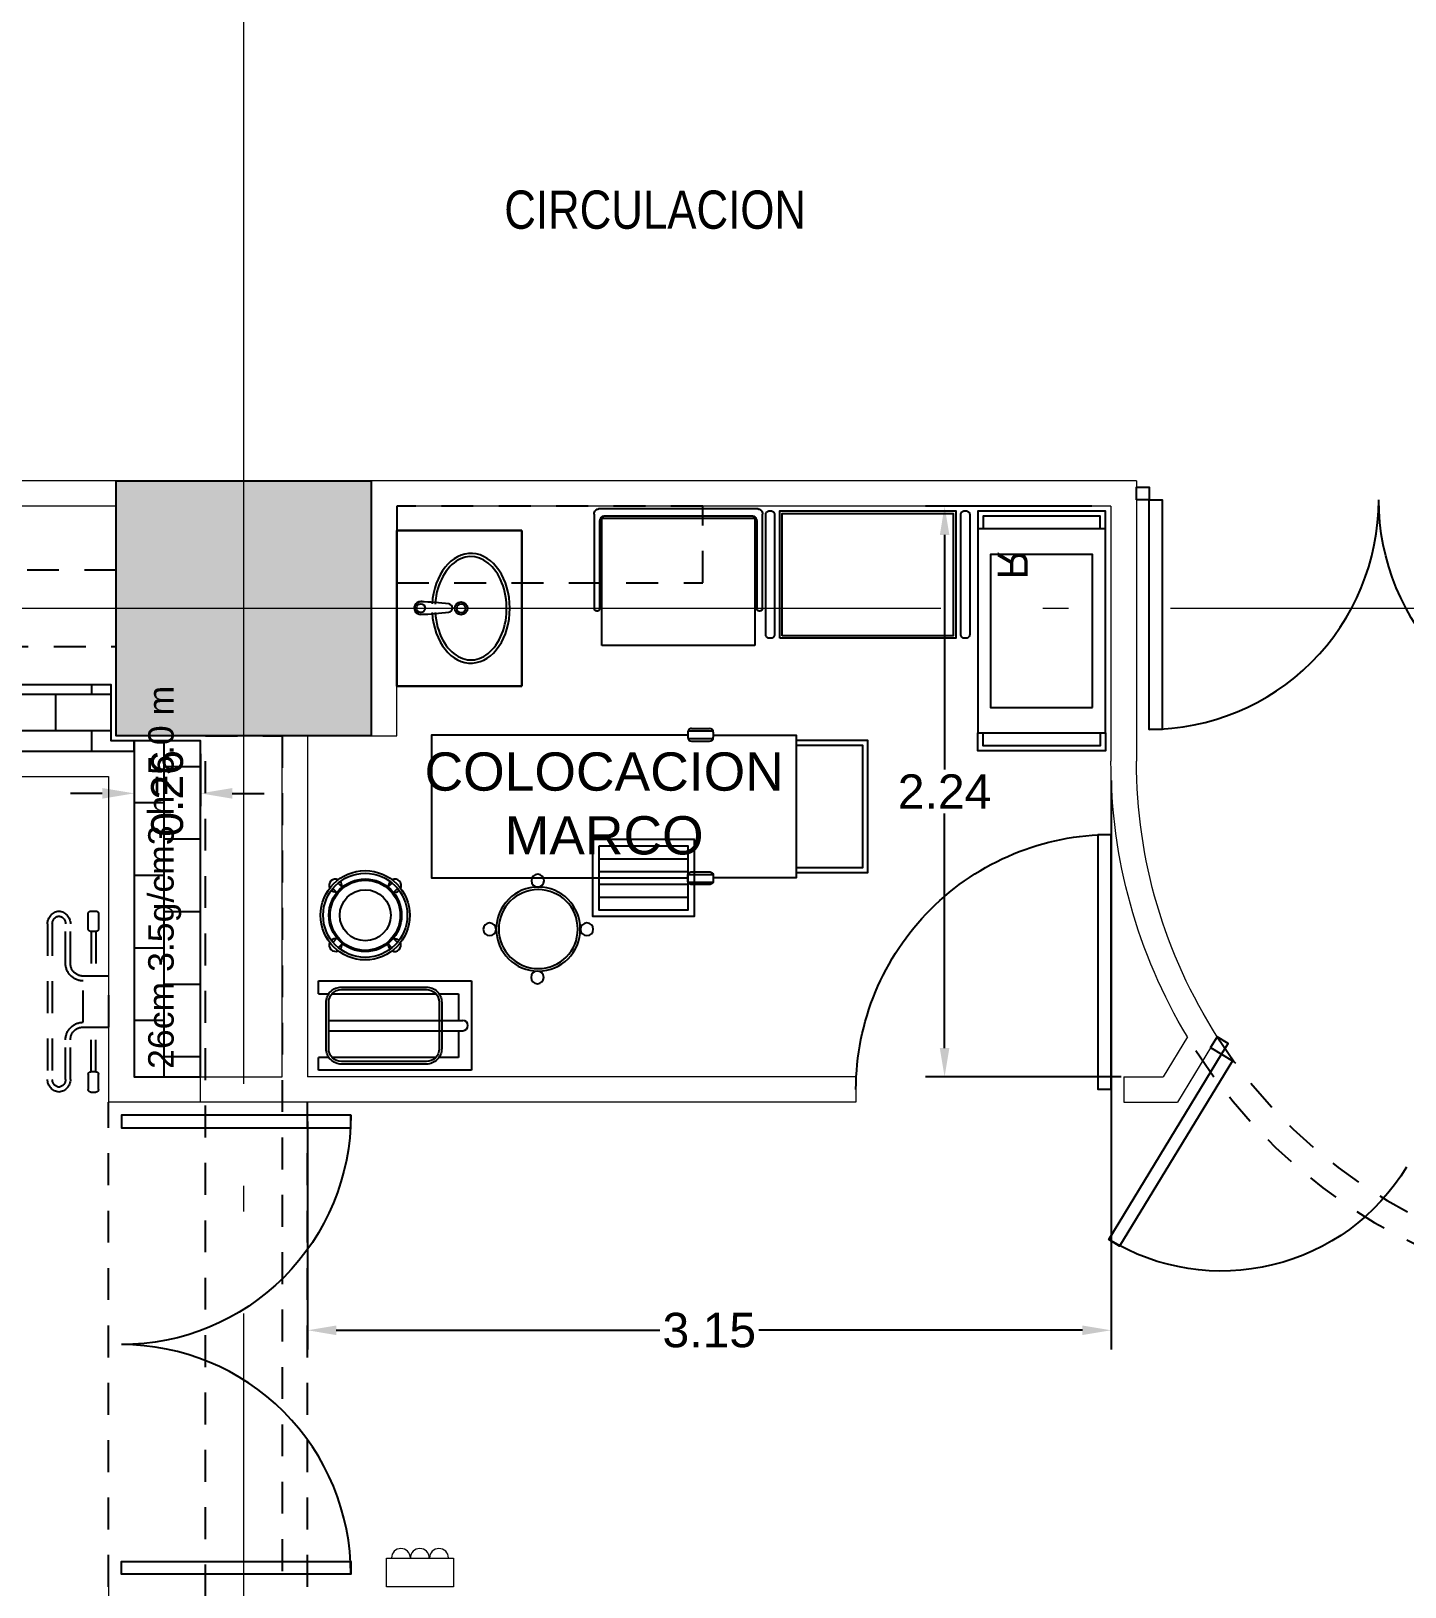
# Model space of a CAD drawing. Header units: metres. Extents: x -22 to 564, y 0 to 143.
# Drawn here: x 28.21 to 33.6, y 37.04 to 43.14 of the extents above; entities that cross this region are included whole.
import ezdxf
from ezdxf.xclip import XClip

# ---------------------------------------------------------------- set-up
doc = ezdxf.new("R2010")
doc.units = ezdxf.units.M
doc.header["$XCLIPFRAME"] = 2
for name, pattern in [('EJES630', [6.3, 5.5, -0.4, 0, -0.4]), ('XREF PB NEURO-ONCOLOGIA$0$CONJUNTO TLAHUAC$0$HIDDEN2', [0.1875, 0.125, -0.0625]), ('XREF PB NEURO-ONCOLOGIA$0$HIDDEN2', [0.1875, 0.125, -0.0625]), ('XREF PB NEURO-ONCOLOGIA$0$XREF PB NEURO-ONCOLOGIA$0$RX-PBAJA$0$HIDDEN2', [0.1875, 0.125, -0.0625])]:
    doc.linetypes.add(name, pattern=pattern)
for name, color, linetype in [('COTAS PAÑOS', 8, 'Continuous'), ('TEXTO', 7, 'Continuous'), ('XREF  PB CONJ$0$PARQUE', 251, 'Continuous'), ('XREF PB NEURO-ONCOLOGIA$0$-CG-M-WALL', 7, 'Continuous'), ('XREF PB NEURO-ONCOLOGIA$0$CANCELES', 1, 'Continuous'), ('XREF PB NEURO-ONCOLOGIA$0$COLUMNAS', 6, 'Continuous'), ('XREF PB NEURO-ONCOLOGIA$0$CONTRAVENTEOS', 6, 'XREF PB NEURO-ONCOLOGIA$0$HIDDEN2'), ('XREF PB NEURO-ONCOLOGIA$0$COTAS PAÑOS', 8, 'Continuous'), ('XREF PB NEURO-ONCOLOGIA$0$HATCH', 251, 'Continuous'), ('XREF PB NEURO-ONCOLOGIA$0$MOBILIARIO', 161, 'Continuous'), ('XREF PB NEURO-ONCOLOGIA$0$Mobiliario Fijo', 40, 'Continuous'), ('XREF PB NEURO-ONCOLOGIA$0$PROYECCIÓN', 8, 'XREF PB NEURO-ONCOLOGIA$0$CONJUNTO TLAHUAC$0$HIDDEN2'), ('XREF PB NEURO-ONCOLOGIA$0$PUERTAS', 253, 'Continuous'), ('XREF PB NEURO-ONCOLOGIA$0$TABIQUES BLINDADOS', 30, 'Continuous')]:
    doc.layers.add(name, color=color, linetype=linetype)
for name, color, linetype, lineweight in [('EJES', 11, 'EJES630', 0), ('XREF PB NEURO-ONCOLOGIA$0$MUROS DE TABLAROCA', 150, 'Continuous', 13), ('XREF PB NEURO-ONCOLOGIA$0$TEXTO', 8, 'Continuous', 15)]:
    doc.layers.add(name, color=color, linetype=linetype, lineweight=lineweight)
doc.styles.add('100 LOCALES 25', font='arial.ttf', dxfattribs={"height": 0.25})
doc.styles.add('COTAS', font='arial.ttf')
doc.styles.add('XREF PB NEURO-ONCOLOGIA$0$COTAS', font='arial.ttf')
doc.styles.add('XREF PB NEURO-ONCOLOGIA$0$NOMBRE NIVELES', font='GOTHIC.TTF')
doc.dimstyles.new('75 FLECHAS', dxfattribs={"dimscale": 0.75, "dimtxt": 0.25, "dimasz": 0.25, "dimexe": 0.1, "dimexo": 0.1, "dimgap": 0.025, "dimtad": 0, "dimtih": 1, "dimtoh": 1, "dimzin": 1, "dimdsep": 46, "dimtxsty": 'COTAS', "dimcen": 0.1, "dimclrd": 256, "dimclre": 256, "dimclrt": 7, "dimadec": 0, "dimazin": 1, "dimtfac": 1, "dimtofl": 0, "dimtmove": 2, "dimatfit": 3, "dimfxl": 1, "dimtolj": 1, "dimtzin": 1, "dimlwd": -1, "dimlwe": -1, "dimarcsym": 0})
doc.dimstyles.new('XREF PB NEURO-ONCOLOGIA$0$50 FLECHAS', dxfattribs={"dimscale": 0.5, "dimtxt": 0.25, "dimasz": 0.25, "dimexe": 0.1, "dimexo": 0.1, "dimgap": 0.025, "dimtad": 0, "dimtih": 1, "dimtoh": 1, "dimzin": 1, "dimdsep": 46, "dimtxsty": 'XREF PB NEURO-ONCOLOGIA$0$COTAS', "dimcen": 0.1, "dimclrd": 256, "dimclre": 256, "dimclrt": 7, "dimadec": 0, "dimazin": 1, "dimtfac": 1, "dimtofl": 0, "dimtmove": 2, "dimatfit": 3, "dimfxl": 1, "dimtolj": 1, "dimtzin": 1, "dimlwd": -1, "dimlwe": -1, "dimarcsym": 0})

# ---------------------------------------------------------------- blocks, each defined once
blk = doc.blocks.new('XREF PB NEURO-ONCOLOGIA$0$C-1')
at = {"layer": 'XREF PB NEURO-ONCOLOGIA$0$-CG-M-WALL', "true_color": 0x636466}
h = blk.add_hatch(color=251, dxfattribs=at)
h.dxf.hatch_style = 1
h.paths.add_polyline_path([(-0.5, -0.5), (-0.5, 0.5), (0.5, 0.5), (0.5, -0.5)])
blk.add_lwpolyline([(-0.5, -0.5), (-0.5, 0.5), (0.5, 0.5), (0.5, -0.5)], close=True)
blk = doc.blocks.new('XREF PB NEURO-ONCOLOGIA$0$XREF PB NEURO-ONCOLOGIA$0$A$C8da90078')
at = {"linetype": 'XREF PB NEURO-ONCOLOGIA$0$XREF PB NEURO-ONCOLOGIA$0$RX-PBAJA$0$HIDDEN2'}
for p, q in [((0.051, 0.275), (0.051, 0.1)), ((0.069, 0.275), (0.069, 0.1)), ((0.051, -0.275), (0.051, -0.1)), ((0.069, -0.275), (0.069, -0.1))]:
    blk.add_line(p, q, dxfattribs=at)
for points in [[(0.195, -0.3548, -0.38517), (0.15, -0.305), (0.15, -0.15, 0.414214), (0.1, -0.1), (0, -0.1), (0, 0.1), (0.1, 0.1, 0.414214), (0.15, 0.15), (0.15, 0.305, -0.38517), (0.195, 0.3547, -0.38517), (0.24, 0.305), (0.24, -0.305, -0.38517), (0.195, -0.3548)], [(0.07, 0.355), (0.05, 0.355, 0.414214), (0.04, 0.345), (0.04, 0.285, 0.414214), (0.05, 0.275), (0.07, 0.275, 0.414214), (0.08, 0.285), (0.08, 0.345, 0.414214)], [(0.195, -0.3356, -0.367523), (0.169, -0.305), (0.169, -0.15, 0.414214), (0.1, -0.081), (0.1, -0.081), (0.1, 0.081), (0.1, 0.081, 0.414214), (0.169, 0.15), (0.169, 0.305, -0.367523), (0.195, 0.3356, -0.367523), (0.221, 0.305), (0.221, -0.305, -0.367523), (0.195, -0.3356, -0.367523)], [(0.07, -0.355), (0.05, -0.355, -0.414214), (0.04, -0.345), (0.04, -0.285, -0.414214), (0.05, -0.275), (0.07, -0.275, -0.414214), (0.08, -0.285), (0.08, -0.345, -0.414214)]]:
    blk.add_lwpolyline(points, format="xyb", close=True, dxfattribs=at)
for points in [[(0.19, 0.355), (0.19, 0.355)], [(0.19, 0.336), (0.19, 0.336)], [(0.2, -0.355), (0.2, -0.355)]]:
    blk.add_lwpolyline(points, close=True, dxfattribs=at)
blk = doc.blocks.new('XREF PB NEURO-ONCOLOGIA$0$XREF PB NEURO-ONCOLOGIA$0$A$Cff1dfe21')
at = {"ltscale": 0.5}
blk.add_blockref('XREF PB NEURO-ONCOLOGIA$0$XREF PB NEURO-ONCOLOGIA$0$A$C8da90078', (-0.1517, 0.0233), dxfattribs=at)
blk = doc.blocks.new('XREF PB NEURO-ONCOLOGIA$0$CUBETA 12 LTS.')
for p, q in [((-0.107193, 0.080763), (-0.122394, 0.096965)), ((-0.085315, 0.10129), (-0.100517, 0.117493)), ((0.093809, 0.101638), (0.109011, 0.116827)), ((0.115013, 0.080416), (0.130215, 0.095605)), ((-0.10653, -0.099559), (-0.122948, -0.114999)), ((-0.085233, -0.120713), (-0.101762, -0.136257)), ((0.093885, -0.12023), (0.110437, -0.135735)), ((0.115057, -0.098956), (0.131518, -0.114375))]:
    blk.add_line(p, q)
for radius in [0.175, 0.165, 0.1425, 0.1375, 0.1]:
    blk.add_circle((0.004027, -0.009632), radius)
for centre, radius, start, end in [((-0.111456, 0.107229), 0.025, 66.1336175, 204.7567324), ((-0.111456, 0.107229), 0.025, 350.0448587, 41.9194125), ((0.1207, 0.107041), 0.025, 139.3440172, 187.5758639), ((0.1207, 0.107041), 0.025, 334.6546961, 115.3453039), ((-0.111456, 0.107229), 0.025, 227.3991673, 276.3060249), ((0.1207, 0.107041), 0.025, 261.31761, 310.6559828), ((-0.112646, -0.126305), 0.025, 154.6546961, 295.3453039), ((-0.110622, -0.123922), 0.024704, 80.4656149, 137.8350516), ((-0.112646, -0.126305), 0.025, 67.5793503, 68.8803824), ((0.120578, -0.126426), 0.025, 244.5962669, 25.2848029), ((0.120578, -0.126426), 0.025, 49.285598, 96.2599623), ((-0.112646, -0.126305), 0.025, 319.3440172, 7.2085921), ((0.120578, -0.126426), 0.025, 170.1748365, 220.5958258)]:
    blk.add_arc(centre, radius, start, end)
blk = doc.blocks.new('XREF PB NEURO-ONCOLOGIA$0$31230244')
for p, q in [((0.025, -0.075), (0.375, -0.075)), ((0.025, -0.125), (0.375, -0.125)), ((0.025, -0.175), (0.375, -0.175)), ((0.025, -0.225), (0.375, -0.225))]:
    blk.add_line(p, q)
for points in [[(0, -0.3), (0, 0), (0.4, 0), (0.4, -0.3)], [(0.025, -0.275), (0.025, -0.025), (0.375, -0.025), (0.375, -0.275)]]:
    blk.add_lwpolyline(points, close=True)
blk = doc.blocks.new('XREF PB NEURO-ONCOLOGIA$0$A$Cf520a948')
at = {"layer": 'XREF PB NEURO-ONCOLOGIA$0$MOBILIARIO', "rotation": 179.9999999911152}
blk.add_blockref('XREF PB NEURO-ONCOLOGIA$0$31230244', (0.2, -0.275), dxfattribs=at)
blk = doc.blocks.new('XREF PB NEURO-ONCOLOGIA$0$MEEXUNIV')
for p, q in [((-0.2962, -1.0062), (-0.2962, -1.1045)), ((-0.2662, -1.0062), (-0.2662, -1.1045)), ((0.2562, -1.0203), (0.2562, -1.0903)), ((0.2662, -1.0062), (0.2662, -1.1045)), ((0.2912, -1.0053), (0.2712, -1.0053)), ((0.3062, -1.0203), (0.3062, -1.0903)), ((0.2912, -1.1053), (0.2712, -1.1053))]:
    blk.add_line(p, q)
for points in [[(0.28, -1.0053), (0.28, 0), (-0.28, 0), (-0.28, -1.0053)], [(0.2962, -1.0062), (0.2962, -1.1045)], [(0.28, -1.1053), (0.28, -1.43), (-0.28, -1.43), (-0.28, -1.1053)], [(0.26, -1.43), (0.26, -1.71), (-0.26, -1.71), (-0.26, -1.43)], [(0.24, -1.43), (0.24, -1.69), (-0.24, -1.69), (-0.24, -1.43)]]:
    blk.add_lwpolyline(points)
blk.add_lwpolyline([(-0.2912, -1.1053, -0.414214), (-0.3062, -1.0903), (-0.3062, -1.0203, -0.414214), (-0.2912, -1.0053), (-0.2712, -1.0053, -0.414214), (-0.2562, -1.0203), (-0.2562, -1.0903, -0.414214), (-0.2712, -1.1053)], format="xyb", close=True)
for centre, start, end in [((0.2712, -1.0203), 90, 180), ((0.2912, -1.0203), 360, 90), ((0.2712, -1.0903), 180, 270), ((0.2912, -1.0903), 270, 360)]:
    blk.add_arc(centre, 0.015, start, end)
blk = doc.blocks.new('XREF PB NEURO-ONCOLOGIA$0$XREF PB NEURO-ONCOLOGIA$0$XR-02$0$LAVABO.NORMATIVO')
for p, q in [((-0.305, -0.49), (-0.305, 0)), ((-0.305, 0), (0.305, 0)), ((0.305, 0), (-0.305, 0)), ((-0.305, 0), (-0.305, -0.49)), ((0.305, -0.49), (0.305, 0)), ((0.305, 0), (0.305, -0.49)), ((0.305, -0.49), (-0.305, -0.49)), ((-0.305, -0.49), (0.305, -0.49))]:
    blk.add_line(p, q)
for centre, radius in [((0.001, -0.0938), 0.0171), ((0, -0.2523), 0.025), ((0, -0.2523), 0.0175)]:
    blk.add_circle(centre, radius)
for centre, radius, start, end in [((0.001, -0.0938), 0.0254, 0, 198.6555), ((0.001, -0.0938), 0.0242, 359.53294, 180.46706), ((0.8216, -0.0871), 0.8447, 180.46706, 187.95688), ((-0.8195, -0.0871), 0.8447, 352.04312, 359.53294), ((0.0011, -0.0938), 0.0254, 341.33754, 0.00356), ((0.001, -0.2018), 0.0162, 187.95688, 352.04312)]:
    blk.add_arc(centre, radius, start, end)
blk.add_ellipse((0, -0.2907), major_axis=(-0.215, 0), ratio=0.709302, start_param=4.791428, end_param=10.916607)
blk.add_open_spline([(-0.0163, -0.1507), (-0.0558, -0.153), (-0.0942, -0.1635), (-0.1837, -0.2123), (-0.2121, -0.2654), (-0.1879, -0.3629), (-0.1336, -0.4082), (0.0089, -0.4403), (0.0926, -0.4256), (0.1966, -0.3523), (0.2151, -0.2979), (0.1733, -0.2026), (0.1106, -0.1621), (0.0301, -0.1518), (0.0232, -0.1511), (0.0163, -0.1507)], degree=3, knots=[4.791428, 4.791428, 4.791428, 4.791428, 5.367357, 5.367357, 6.457084, 6.457084, 7.54681, 7.54681, 8.636537, 8.636537, 9.726264, 9.726264, 10.81599, 10.81599, 10.916607, 10.916607, 10.916607, 10.916607])
blk = doc.blocks.new('XREF PB NEURO-ONCOLOGIA$0$XR-00$0$513.621.1405')
at = {"layer": 'XREF PB NEURO-ONCOLOGIA$0$MOBILIARIO'}
for p, q in [((-0.175, 0), (0.175, 0)), ((-0.175, -0.6), (-0.175, 0)), ((0.175, 0), (0.175, -0.6)), ((-0.125, -0.05), (-0.02, -0.05)), ((-0.125, -0.1268), (-0.125, -0.05)), ((-0.02, -0.5593), (-0.02, -0.0337)), ((0.02, -0.5593), (0.02, -0.0337)), ((0.02, -0.05), (0.125, -0.05)), ((0.125, -0.05), (0.125, -0.1268)), ((-0.125, -0.5461), (-0.125, -0.1395)), ((0.125, -0.1395), (0.125, -0.5461)), ((-0.125, -0.6), (-0.175, -0.6)), ((-0.125, -0.6), (-0.125, -0.5588)), ((0.125, -0.5588), (0.125, -0.6)), ((0.175, -0.6), (0.125, -0.6))]:
    blk.add_line(p, q, dxfattribs=at)
for points in [[(-0.0911, -0.1163), (0.0911, -0.1163, -0.414214), (0.1511, -0.1763), (0.1511, -0.5093, -0.414214), (0.0911, -0.5693), (-0.0911, -0.5693, -0.414214), (-0.1511, -0.5093), (-0.1511, -0.1763, -0.414214)], [(-0.0911, -0.1263), (0.0911, -0.1263, -0.414214), (0.1411, -0.1763), (0.1411, -0.5093, -0.414214), (0.0911, -0.5593), (-0.0911, -0.5593, -0.414214), (-0.1411, -0.5093), (-0.1411, -0.1763, -0.414214)]]:
    blk.add_lwpolyline(points, format="xyb", close=True, dxfattribs=at)
blk.add_arc((0, -0.0337), 0.02, 0, 180, dxfattribs=at)
blk = doc.blocks.new('XREF PB NEURO-ONCOLOGIA$0$CARRO TOJO')
at = {"layer": 'XREF PB NEURO-ONCOLOGIA$0$MOBILIARIO'}
for points in [[(54.9231, 6.5641), (54.8531, 6.5641), (54.8531, 6.0641), (54.9231, 6.0641)], [(54.9231, 6.5441), (54.8731, 6.5441), (54.8731, 6.0841), (54.9231, 6.0841)], [(55.7231, 6.5641), (55.7931, 6.5641), (55.7931, 6.0641), (55.7231, 6.0641)], [(55.7231, 6.5441), (55.7731, 6.5441), (55.7731, 6.0841), (55.7231, 6.0841)]]:
    blk.add_lwpolyline(points, dxfattribs=at)
for points in [[(54.9231, 6.5641), (55.7231, 6.5641), (55.7231, 6.0641), (54.9231, 6.0641)], [(55.0231, 6.5141), (55.6231, 6.5141), (55.6231, 6.1141), (55.0231, 6.1141)]]:
    blk.add_lwpolyline(points, close=True, dxfattribs=at)
at = {"layer": 'XREF PB NEURO-ONCOLOGIA$0$TEXTO', "color": 8, "insert": (55.5258, 6.2595), "char_height": 0.11788, "attachment_point": 1, "style": 'XREF PB NEURO-ONCOLOGIA$0$NOMBRE NIVELES'}
blk.add_mtext_dynamic_manual_height_columns('{\\T1.5;R}', width=0.117883, gutter_width=0, heights=[0.1083], dxfattribs=at)
blk = doc.blocks.new('XREF PB NEURO-ONCOLOGIA$0$BANCO GIRATORIO')
for centre, radius in [((0.164536, 0.190619), 0.025), ((0.164536, 0.190619), 0.025), ((0.164536, 0.190619), 0.025), ((0.165, 0), 0.165), ((0.165, 0), 0.155), ((-0.024589, -0.003209), 0.025), ((0.354795, -0.002053), 0.025), ((0.164536, -0.190619), 0.025)]:
    blk.add_circle(centre, radius)
blk = doc.blocks.new('XREF PB NEURO-ONCOLOGIA$0$CARRO P_CURACIONES')
at = {"flags": 128}
for points in [[(-0.365, -0.015, 0.19888881), (-0.369393, -0.004393, 0.19887677), (-0.38, 0), (-0.385, 0, 0.19888881), (-0.395607, -0.004393, 0.19887677), (-0.4, -0.015), (-0.4, -0.485, 0.19888881), (-0.395607, -0.495607, 0.19887677), (-0.385, -0.5), (-0.38, -0.5, 0.19888881), (-0.369393, -0.495607, 0.19887677), (-0.365, -0.485)], [(0.365, -0.485, 0.19888881), (0.369393, -0.495607, 0.19887677), (0.38, -0.5), (0.385, -0.5, 0.19888881), (0.395607, -0.495607, 0.19887677), (0.4, -0.485), (0.4, -0.015, 0.19888881), (0.395607, -0.004393, 0.19887677), (0.385, 0), (0.38, 0, 0.19888881), (0.369393, -0.004393, 0.19887677), (0.365, -0.015)]]:
    blk.add_lwpolyline(points, format="xyb", close=True, dxfattribs=at)
for points in [[(0.345, -0.5), (0.345, 0), (-0.345, 0), (-0.345, -0.5)], [(0.335, -0.49), (0.335, -0.01), (-0.335, -0.01), (-0.335, -0.49)]]:
    blk.add_lwpolyline(points, close=True, dxfattribs=at)
blk = doc.blocks.new('XREF PB NEURO-ONCOLOGIA$0$MESA PASTEUR')
for p, q in [((-0.33, 0.0155), (-0.33, 0.0162)), ((-0.33, -0.3535), (-0.33, 0.0155)), ((-0.325, 0.0301), (-0.3245, 0.0308)), ((-0.3129, 0.0362), (0.3129, 0.0362)), ((-0.3017, 0.0032), (-0.3022, 0.0026)), ((0.3, 0), (-0.3, 0)), ((-0.3, 0), (-0.3, -0.5)), ((0.2902, 0.0086), (-0.2902, 0.0086)), ((0.3, -0.5), (0.3, 0)), ((0.3022, 0.0026), (0.3017, 0.0032)), ((0.3245, 0.0308), (0.325, 0.0301)), ((0.33, 0.0162), (0.33, 0.0155)), ((0.33, 0.0155), (0.33, -0.3535)), ((-0.3072, -0.0114), (-0.3072, -0.0121)), ((-0.3072, -0.0121), (-0.3072, -0.3535)), ((0.3072, -0.0121), (0.3072, -0.0114)), ((0.3072, -0.3535), (0.3072, -0.0121)), ((-0.33, -0.3538), (-0.33, -0.3535)), ((-0.3273, -0.3611), (-0.3275, -0.3608)), ((-0.3158, -0.3638), (-0.3215, -0.3638)), ((-0.3097, -0.3608), (-0.31, -0.3611)), ((-0.3072, -0.3535), (-0.3072, -0.3538)), ((0.3072, -0.3538), (0.3072, -0.3535)), ((0.31, -0.3611), (0.3097, -0.3608)), ((0.3215, -0.3638), (0.3158, -0.3638)), ((0.3275, -0.3608), (0.3273, -0.3611)), ((0.33, -0.3535), (0.33, -0.3538)), ((-0.3, -0.5), (0.3, -0.5))]:
    blk.add_line(p, q)
for centre, radius, start, end in [((-0.3081, 0.0162), 0.0219, 140.48377, 180), ((-0.3129, 0.0212), 0.015, 90, 140.47097), ((-0.2854, -0.0114), 0.0219, 140.48377, 180), ((-0.2902, -0.0064), 0.015, 90, 140.47097), ((0.2902, -0.0064), 0.015, 39.52903, 90), ((0.2854, -0.0114), 0.0219, 0, 39.51623), ((0.3129, 0.0212), 0.015, 39.52903, 90), ((0.3081, 0.0162), 0.0219, 0, 39.51623), ((-0.3191, -0.3538), 0.0109, 180, 219.53544), ((-0.3215, -0.3563), 0.0075, 219.50983, 270), ((-0.3158, -0.3563), 0.0075, 270, 320.49017), ((-0.3182, -0.3538), 0.0109, 320.46456, 0), ((0.3182, -0.3538), 0.0109, 180, 219.53544), ((0.3158, -0.3563), 0.0075, 219.50983, 270), ((0.3215, -0.3563), 0.0075, 270, 320.49017), ((0.3191, -0.3538), 0.0109, 320.46456, 0)]:
    blk.add_arc(centre, radius, start, end)
blk = doc.blocks.new('XREF PB NEURO-ONCOLOGIA$0$A$C2dd17acc')
at = {"lineweight": 20}
blk.add_lwpolyline([(0, -0.1315), (0, 0.1315), (0.1127, 0.1315), (0.1127, -0.1315)], close=True, dxfattribs=at)
blk.add_lwpolyline([(0.1133, -0.0361, 0.999993), (0.1133, 0.0381, 0.999993), (0.1133, 0.1122)], format="xyb", dxfattribs=at)
blk.add_arc((0.1133, -0.0741), 0.0371, 270.00038, 89.99962, dxfattribs=at)
blk = doc.blocks.new('*D361')
at = {"layer": 'XREF PB NEURO-ONCOLOGIA$0$COTAS PAÑOS', "transparency": 16777216}
for p, q in [((6.6761, 17.0112), (6.6761, 17.1362)), ((6.8317, 16.8862), (6.6261, 16.8862)), ((6.8317, 16.6262), (6.6261, 16.6262)), ((6.6761, 16.5012), (6.6761, 16.3762))]:
    blk.add_line(p, q, dxfattribs=at)
for points in [[(6.6552, 17.0112), (6.6969, 17.0112), (6.6761, 16.8862)], [(6.6552, 16.5012), (6.6969, 16.5012), (6.6761, 16.6262)]]:
    blk.add_solid(points, dxfattribs=at)
at = {"layer": 'XREF PB NEURO-ONCOLOGIA$0$COTAS PAÑOS', "color": 7, "transparency": 16777216, "insert": (6.6761, 16.7562), "char_height": 0.125, "attachment_point": 5, "style": 'XREF PB NEURO-ONCOLOGIA$0$COTAS'}
blk.add_mtext('\\A1;0.26', dxfattribs=at)
blk = doc.blocks.new('XREF  PB CONJ')
at = {"layer": 'XREF  PB CONJ$0$PARQUE', "true_color": 0x136734}
h = blk.add_hatch(dxfattribs=at)
h.set_pattern_fill('CROSS', color=116, scale=0.02, angle=90)
edge = h.paths.add_edge_path()
edge.add_line((3.5883, 104.6056), (1.6936, 104.3684))
edge.add_line((1.6936, 104.3684), (2.4784, 17.6083))
edge.add_line((2.4784, 17.6083), (97.731, 17.9336))
edge.add_arc((97.7247, 19.237), 1.3034, 270.27519, 363.10058)
edge.add_line((99.0262, 19.3075), (96.4762, 19.3078))
edge.add_line((96.4762, 19.3078), (96.602, 20.224))
edge.add_line((96.602, 20.224), (62.4128, 20.224))
edge.add_arc((58.6329, 24.6535), 5.8231, 229.52466, 310.47534, ccw=False)
edge.add_line((54.8531, 20.224), (26.2527, 20.2188))
edge.add_line((26.2527, 20.2188), (4.2837, 20.0304))
edge.add_line((4.2837, 20.0304), (4.055, 46.6913))
edge.add_line((4.055, 46.6913), (2.3881, 46.6912))
edge.add_line((2.3881, 46.6912), (2.3881, 54.8033))
edge.add_line((2.3881, 54.8033), (3.9854, 54.8034))
edge.add_line((3.9854, 54.8034), (3.7464, 82.6679))
edge.add_line((3.7464, 82.6679), (3.6185, 95.2556))
edge.add_line((3.6185, 95.2556), (3.5883, 104.6056))
blk = doc.blocks.new('*D153')
at = {"layer": 'COTAS PAÑOS', "transparency": 16777216}
for p, q in [((32.3706, 41.2751), (31.7179, 41.2751)), ((31.7929, 41.1626), (31.7929, 40.243)), ((31.7929, 39.1504), (31.7929, 40.07)), ((32.4857, 39.0379), (31.7179, 39.0379))]:
    blk.add_line(p, q, dxfattribs=at)
for points in [[(31.7742, 41.1626), (31.8117, 41.1626), (31.7929, 41.2751)], [(31.7742, 39.1504), (31.8117, 39.1504), (31.7929, 39.0379)]]:
    blk.add_solid(points, dxfattribs=at)
at = {"layer": 'COTAS PAÑOS', "color": 7, "transparency": 16777216, "insert": (31.7929, 40.1565), "char_height": 0.135, "attachment_point": 5, "style": 'COTAS'}
blk.add_mtext('\\A1;2.24', dxfattribs=at)
blk = doc.blocks.new('*D154')
at = {"layer": 'COTAS PAÑOS', "transparency": 16777216}
for p, q in [((32.4456, 40.2001), (32.4456, 37.9691)), ((29.2949, 38.8629), (29.2949, 37.9691)), ((29.4074, 38.0441), (30.6757, 38.0441)), ((32.3331, 38.0441), (31.0648, 38.0441))]:
    blk.add_line(p, q, dxfattribs=at)
for points in [[(29.4074, 38.0628), (29.4074, 38.0253), (29.2949, 38.0441)], [(32.3331, 38.0628), (32.3331, 38.0253), (32.4456, 38.0441)]]:
    blk.add_solid(points, dxfattribs=at)
at = {"layer": 'COTAS PAÑOS', "color": 7, "transparency": 16777216, "insert": (30.8702, 38.0441), "char_height": 0.135, "attachment_point": 5, "style": 'COTAS'}
blk.add_mtext('\\A1;3.15', dxfattribs=at)
blk = doc.blocks.new('XREF PB NEURO-ONCOLOGIA')
at = {"layer": 'XREF PB NEURO-ONCOLOGIA$0$HATCH'}
h = blk.add_hatch(dxfattribs=at)
h.set_pattern_fill('AR-B816', color=256, scale=0.0007, angle=90)
h.paths.add_polyline_path([(7.1017, 23.2562), (6.8417, 23.2562), (6.8417, 16.8862), (6.8817, 16.8862), (6.8817, 16.9762), (7.1017, 16.9762)])
h = blk.add_hatch(dxfattribs=at)
h.set_pattern_fill('AR-B816', color=256, scale=0.0007)
h.paths.add_polyline_path([(1.0717, 16.8862), (3.4646, 16.8862), (3.4646, 16.7562), (1.0717, 16.7562)])
h.paths.add_polyline_path([(6.8817, 16.8862), (5.5646, 16.8862), (5.5646, 16.6262), (6.8817, 16.6262)])
at = {"layer": 'XREF PB NEURO-ONCOLOGIA$0$CANCELES', "elevation": 0}
for points in [[(5.2105, 11.8962, -0.414214), (4.927, 13.0644), (5.6528, 12.622), (5.6268, 12.5793), (4.901, 13.0217), (4.927, 13.0644)], [(6.9267, 12.9055), (7.8267, 12.9055), (7.8267, 12.8555), (6.9267, 12.8555), (6.9267, 12.9055, 0.414214), (7.8267, 12.0055)], [(6.9267, 11.1055), (7.8267, 11.1055), (7.8267, 11.1555), (6.9267, 11.1555), (6.9267, 11.1055, -0.414214), (7.8267, 12.0055)]]:
    blk.add_lwpolyline(points, format="xyb", dxfattribs=at)
for points in [[(7.8267, 12.9555), (7.8767, 12.9555), (7.8767, 12.9055), (7.8267, 12.9055)], [(5.6528, 12.622), (5.6955, 12.596), (5.7216, 12.6387), (5.6789, 12.6647)]]:
    blk.add_lwpolyline(points, close=True, dxfattribs=at)
at = {"layer": 'XREF PB NEURO-ONCOLOGIA$0$CONTRAVENTEOS'}
blk.add_lwpolyline([(7.5517, 16.9562), (7.5517, 23.2762), (7.2517, 23.2762), (7.2517, 16.9562)], close=True, dxfattribs=at)
at = {"layer": 'XREF PB NEURO-ONCOLOGIA$0$CONTRAVENTEOS', "elevation": 0}
blk.add_lwpolyline([(1.0517, 16.6062), (6.9017, 16.6062), (6.9017, 16.3062), (1.0517, 16.3062)], close=True, dxfattribs=at)
at = {"layer": 'XREF PB NEURO-ONCOLOGIA$0$MUROS DE TABLAROCA'}
for p, q in [((5.4646, 16.6262), (5.4646, 16.9862)), ((5.4646, 14.0555), (5.4646, 16.2062)), ((5.5646, 14.0555), (5.5646, 16.2062)), ((7.9017, 12.9555), (7.9017, 15.9562)), ((7.8017, 13.0555), (7.8017, 15.8562)), ((5.5646, 14.0555), (5.4646, 14.0555)), ((7.8017, 13.0555), (6.8017, 13.0555)), ((5.5646, 13.0055), (5.4646, 13.0055)), ((5.4646, 13.0055), (5.4646, 12.7953, 0)), ((5.5646, 13.0055), (5.5646, 12.8515, 0)), ((7.9017, 12.9555), (6.8017, 12.9555)), ((5.7211, 12.7561, 0), (5.5646, 12.8515, 0)), ((5.7216, 12.6387, 0), (5.4646, 12.7953, 0))]:
    blk.add_line(p, q, dxfattribs=at)
at = {"layer": 'XREF PB NEURO-ONCOLOGIA$0$MUROS DE TABLAROCA', "color": 5}
blk.add_line((7.9017, 14.9555), (7.9017, 16.1755), dxfattribs=at)
at = {"layer": 'XREF PB NEURO-ONCOLOGIA$0$MUROS DE TABLAROCA'}
for points in [[(7.9017, 16.9562), (7.9017, 23.3762, -0.414214), (9.7017, 25.1762), (14.9017, 25.1762)], [(5.7211, 12.7561, -0.135955), (6.8017, 13.0555)], [(5.7216, 12.6387, -0.143604), (6.8017, 12.9555)]]:
    blk.add_lwpolyline(points, format="xyb", dxfattribs=at)
for points in [[(3.5646, 16.9862), (1.4317, 16.9862), (1.4317, 17.3362), (0.9517, 17.3362), (0.9517, 23.0262), (1.3017, 23.0262), (1.3017, 23.2462), (6.7417, 23.2462), (6.7417, 16.9862), (6.6117, 16.9862), (6.6117, 16.9862), (5.4646, 16.9862)], [(7.8017, 16.9562), (7.8017, 23.2762)], [(5.4646, 16.2062), (5.4646, 16.6262), (5.5646, 16.6262), (5.5646, 16.3062), (6.9017, 16.3062), (6.9017, 16.2062), (5.5646, 16.2062)]]:
    blk.add_lwpolyline(points, dxfattribs=at)
at = {"layer": 'XREF PB NEURO-ONCOLOGIA$0$PROYECCIÓN'}
for p, q in [((3.5646, 16.9862), (5.4646, 16.9862)), ((3.5646, 16.2062, 0), (5.4646, 16.2062, 0))]:
    blk.add_line(p, q, dxfattribs=at)
for radius in [2.0996, 2]:
    blk.add_arc((6.8017, 10.9555), radius, 122.68804, 176.18097, dxfattribs=at)
at = {"layer": 'XREF PB NEURO-ONCOLOGIA$0$PUERTAS', "elevation": 0}
for points in [[(3.6146, 16.0362), (3.6146, 16.9362), (3.6646, 16.9362), (3.6646, 16.0362), (3.6146, 16.0362, 0.414214), (4.5146, 16.9362)], [(5.4146, 16.0362), (5.4146, 16.9362), (5.3646, 16.9362), (5.3646, 16.0362), (5.4146, 16.0362, -0.414214), (4.5146, 16.9362)]]:
    blk.add_lwpolyline(points, format="xyb", dxfattribs=at)
at = {"layer": 'XREF PB NEURO-ONCOLOGIA$0$PUERTAS'}
blk.add_lwpolyline([(5.5146, 14.0555, -0.414214), (6.5146, 13.0555), (5.5146, 13.0555), (5.5146, 13.1055), (6.5146, 13.1055), (6.5146, 13.0555)], format="xyb", dxfattribs=at)
at = {"layer": 'XREF PB NEURO-ONCOLOGIA$0$TABIQUES BLINDADOS'}
for points in [[(7.1017, 23.2562), (6.8417, 23.2562), (6.8417, 16.8862), (6.8817, 16.8862), (6.8817, 16.9762), (7.1017, 16.9762)], [(6.8817, 16.8862), (5.5646, 16.8862), (5.5646, 16.6262), (6.8817, 16.6262)]]:
    blk.add_lwpolyline(points, close=True, dxfattribs=at)
at = {"xscale": -1, "rotation": 180}
blk.add_blockref('XREF PB NEURO-ONCOLOGIA$0$CARRO TOJO', (-48.0103, 19.6415), dxfattribs=at)
at = {"layer": 'XREF PB NEURO-ONCOLOGIA$0$COLUMNAS'}
blk.add_blockref('XREF PB NEURO-ONCOLOGIA$0$C-1', (7.4017, 16.4562, 0), dxfattribs=at)
at = {"layer": 'XREF PB NEURO-ONCOLOGIA$0$MOBILIARIO', "xscale": -1}
for name, p, rotation in [('XREF PB NEURO-ONCOLOGIA$0$XREF PB NEURO-ONCOLOGIA$0$A$Cff1dfe21', (5.8362, 17.1378), 270), ('XREF PB NEURO-ONCOLOGIA$0$BANCO GIRATORIO', (5.9788, 15.3015), 180), ('XREF PB NEURO-ONCOLOGIA$0$A$Cf520a948', (6.4696, 14.8891), 270)]:
    blk.add_blockref(name, p, dxfattribs=dict(at, rotation=rotation))
at = {"layer": 'XREF PB NEURO-ONCOLOGIA$0$MOBILIARIO', "lineweight": 0, "rotation": 180.0000034084825}
blk.add_blockref('XREF PB NEURO-ONCOLOGIA$0$XR-00$0$513.621.1405', (5.7655, 15.5638), dxfattribs=at)
at = {"layer": 'XREF PB NEURO-ONCOLOGIA$0$MOBILIARIO', "rotation": 90.00000000000001}
blk.add_blockref('XREF PB NEURO-ONCOLOGIA$0$CUBETA 12 LTS.', (6.1883, 15.9761), dxfattribs=at)
at = {"layer": 'XREF PB NEURO-ONCOLOGIA$0$MOBILIARIO'}
blk.add_blockref('XREF PB NEURO-ONCOLOGIA$0$MEEXUNIV', (6.6246, 15.7203), dxfattribs=at)
at = {"layer": 'XREF PB NEURO-ONCOLOGIA$0$MOBILIARIO', "lineweight": 0, "xscale": -1, "rotation": 270}
for name, p in [('XREF PB NEURO-ONCOLOGIA$0$MESA PASTEUR', (7.7552, 14.7522)), ('XREF PB NEURO-ONCOLOGIA$0$CARRO P_CURACIONES', (7.784, 14.0096))]:
    blk.add_blockref(name, p, dxfattribs=at)
at = {"layer": 'XREF PB NEURO-ONCOLOGIA$0$Mobiliario Fijo'}
for name, p in [('XREF PB NEURO-ONCOLOGIA$0$A$C2dd17acc', (3.5646, 15.7649, 0)), ('XREF PB NEURO-ONCOLOGIA$0$XREF PB NEURO-ONCOLOGIA$0$XR-02$0$LAVABO.NORMATIVO', (7.4017, 15.8562))]:
    blk.add_blockref(name, p, dxfattribs=at)
at = {"layer": 'XREF PB NEURO-ONCOLOGIA$0$COTAS PAÑOS'}
dim = blk.add_linear_dim(base=(6.6761, 16.8862), p1=(6.8817, 16.6262), p2=(6.8817, 16.8862), angle=90, dimstyle='XREF PB NEURO-ONCOLOGIA$0$50 FLECHAS', dxfattribs=at)
dim.commit()
dim.dimension.update_dxf_attribs({"geometry": '*D361', "text_midpoint": (6.6761, 16.7562)})
at = {"layer": 'XREF PB NEURO-ONCOLOGIA$0$MUROS DE TABLAROCA'}
blk.add_lwpolyline([(7.8017, 15.9562), (6.9017, 15.9562), (6.9017, 15.8562), (7.8017, 15.8562)], dxfattribs=at)
at = {"layer": 'XREF PB NEURO-ONCOLOGIA$0$PROYECCIÓN'}
blk.add_lwpolyline([(7.5017, 15.8562), (7.5017, 14.6562), (7.8017, 14.6562), (7.8017, 15.8562)], close=True, dxfattribs=at)

msp = doc.modelspace()

# ---------------------------------------------------------------- block references
at = {"rotation": 90}
msp.add_blockref('XREF PB NEURO-ONCOLOGIA', (45.501, 33.4734), dxfattribs=at)

# ---------------------------------------------------------------- next in the draw order: texts
at = {"layer": 'TEXTO', "color": 0, "insert": (30.6579, 42.5133), "char_height": 0.15, "width": 2.423893, "attachment_point": 2, "style": '100 LOCALES 25'}
msp.add_mtext('{\\fArial Narrow|b0|i0|c0|p34;CIRCULACION}', dxfattribs=at)

# ---------------------------------------------------------------- next in the draw order: block references
ref = msp.add_blockref('XREF  PB CONJ', (67.8976, 28.71, 0), dxfattribs=dict(rotation=89.50849308405942))
XClip(ref).set_block_clipping_path([(-2.936402334, 82.9334608569), (21.1250270707, 82.9334608569), (21.1250270707, 49.0397586863), (26.6296707885, 49.0397586863), (26.6284018429, 17.4712422498), (-2.8531787476, 17.4341989701)])

# ---------------------------------------------------------------- next in the draw order: linework, layer by layer
at = {"layer": 'EJES'}
for p, q in [((29.0449, 32.6099), (29.0449, 59.0501)), ((-5.7215, 40.8751), (52.7417, 40.8751))]:
    msp.add_line(p, q, dxfattribs=at)

# ---------------------------------------------------------------- next in the draw order: texts
at = {"layer": 'TEXTO', "color": 0, "insert": (28.8, 39.0689, 0), "char_height": 0.1, "width": 2.523938, "attachment_point": 7, "rotation": 90, "style": '100 LOCALES 25'}
msp.add_mtext('26cm 3.5g/cm3 h=5.0 m', dxfattribs=at)
at = {"layer": 'TEXTO', "insert": (29.6205, 40.31, 0), "char_height": 0.15, "width": 1.674895, "attachment_point": 1, "style": '100 LOCALES 25'}
msp.add_mtext('\\pxqc;COLOCACION MARCO', dxfattribs=at)

# ---------------------------------------------------------------- next in the draw order: dimensions: what is measured, and where the dimension line sits
at = {"layer": 'COTAS PAÑOS'}
dim = msp.add_linear_dim(base=(31.7929, 39.0379), p1=(32.4456, 41.2751), p2=(32.5607, 39.0379, 0), angle=90, dimstyle='75 FLECHAS', override={"dimtxt": 0.18, "dimasz": 0.15}, dxfattribs=at)
dim.commit()
dim.dimension.update_dxf_attribs({"geometry": '*D153', "text_midpoint": (31.7929, 40.1565)})
dim = msp.add_linear_dim(base=(32.4456, 38.0441), p1=(29.2949, 38.9379), p2=(32.4456, 40.2751), dimstyle='75 FLECHAS', override={"dimtxt": 0.18, "dimasz": 0.15}, dxfattribs=at)
dim.commit()
dim.dimension.update_dxf_attribs({"geometry": '*D154', "text_midpoint": (30.8702, 38.0441)})

doc.saveas('drawing.dxf')
